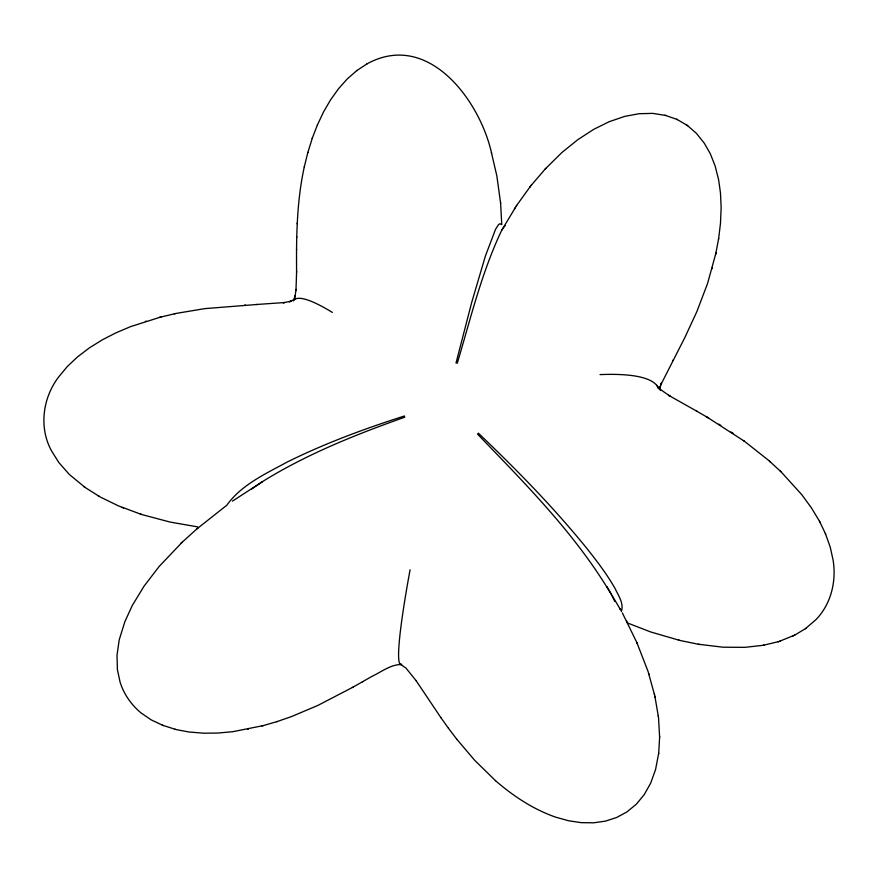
<?xml version="1.0" encoding="UTF-8"?>
<svg xmlns="http://www.w3.org/2000/svg" width="878" height="878" viewBox="0 0 878 878"><rect width="100%" height="100%" fill="white"/><g stroke="black" fill="none" stroke-linecap="round" stroke-linejoin="round"><path stroke-width="1.32" d="M293.274 300.55L295.326 295.677L294.909 297.192L296.095 289.411L295.974 290.574L296.61 271.631L296.599 272.257C296.248 237.038 296.731 201.512 304.282 166.941L304.37 166.546M296.566 249.703L296.577 249.1M296.72 237.323L296.731 236.709M495.488 780.663C513.323 796.148 533.396 809.406 555.807 817.198L568.659 820.765L581.203 822.653L593.66 822.807L605.425 821.128L616.499 817.561L626.925 811.941L636.254 804.259L644.101 794.809L650.664 783.176L655.548 769.622L658.698 753.17M659.63 737.213L658.5 717.337L654.79 695.716L648.129 671.648L636.835 642.498M658.665 753.741L659.663 736.631M297.181 223.714L297.225 223.155M659.499 389.184L659.729 386.539L659.652 387.275M715.603 254.609L718.665 238.52L720.476 223.352L721.145 207.625L720.487 193.083L718.621 179.76L715.131 165.953L710.324 153.782L704.343 143.29L696.408 133.335L687.342 125.444L676.971 119.386L664.931 115.237M715.987 252.842L707.558 283.506L696.814 311.723L684.818 337.613L660.486 385.42M718.5 239.398L718.665 238.52M307.772 152.783L312.305 138.164M712.08 268.745L712.288 267.856M304.282 166.941L307.86 152.388M456.011 363.053L471.771 302.175L485.38 256.091L495.499 229.377L498.66 224.439L500.076 223.703L500.987 224.395M457.229 363.338C470.663 318.538 481.605 272.432 501.821 230.069L516.67 205.408M659.356 389.119L661.507 382.94L660.871 384.575M317.386 124.983L323.598 111.846L330.589 99.818L338.59 88.634L347.304 78.888L356.918 70.492M312.184 138.472L317.496 124.698M621.35 611.56C624.159 603.614 618.408 595.602 615.16 588.666C606.841 574.003 596.535 560.581 586.054 547.433C552.986 506.76 516.198 469.258 478.301 433.117M672.833 360.737L673.338 359.793M226.579 505.541C241.198 484.843 265.474 473.89 287.095 462.091C324.827 443.401 364.436 428.782 404.495 415.974M501.821 230.069L504.312 226.491M514.464 208.821L514.936 208.042M529.708 187.332L531.552 184.929M516.264 205.99L530.191 186.641M545.26 168.949L561.887 152.531L577.834 139.657L593.857 129.285L609.222 121.691L624.686 116.401L639.085 113.712L652.705 113.383L665.798 115.457M531.113 185.445L545.765 168.356M182.207 542.198L159.105 566.519L144.025 586.208L132.216 605.611L124.885 621.646L119.221 639.799L117.015 655.251L117.411 669.651L120.099 682.217C123.908 694.257 131.349 704.913 141.062 712.936L151.279 719.927L163.418 725.612M504.62 226.162L505.212 225.657M196.957 528.841L226.074 505.816M180.89 543.405L198.198 527.711M805.367 628.714L815.761 619.813C831.038 604.305 836.569 581.324 833.101 560.175L830.27 547.213L825.331 533.429M251.13 489.375L262.478 481.638M367.026 63.864L367.114 63.809C427.992 30.412 479.728 100.158 491.537 152.992L491.625 153.376M232.44 501.14L264.256 480.507C308.189 453.52 356.402 434.347 404.846 417.149M356.808 70.569L367.114 63.809M698.361 644.243L723.055 647.207L744.884 647.338L763.147 645.319L778.852 641.555L794.722 635.112M794.129 635.474L805.971 628.341M276.669 721.716L291.551 716.558L317.88 705.418L352.857 687.233M362.351 681.844L371.624 676.565C382.292 671.363 390.37 664.789 401.07 664.47M352.385 687.496L362.779 681.602M295.315 299.036L289.312 301.791L291.441 301.132L283.21 302.767L284.472 302.548L256.069 304.534M792.746 636.089L793.471 635.804M779.62 641.324L780.322 641.05M161.278 316.881L130.712 326.572L115.644 332.981L102.144 339.94L89.523 347.787L77.396 357.006L67.299 366.554L58.76 376.827C42.759 397.668 38.643 427.454 51.528 450.864L58.87 462.585L69.329 474.471L85.144 487.477M263.356 725.59L232.813 731.692L217.898 733.053L203.905 733.196L189.033 732.011L176.105 729.574L162.298 725.173M277.305 721.518L262.039 725.941M145.375 321.425L146.341 321.15M159.379 317.375L176.269 313.391L204.761 308.628L256.925 304.49M174.36 313.808L175.282 313.589M763.147 645.319L763.937 645.132M778.018 641.752L778.852 641.555M247.794 729.234L248.485 729.08M244.677 305.116L245.577 305.072M197.737 526.888L170.069 522.059L141.512 514.464L118.453 505.882L100.114 496.948L84.178 486.851M627.397 622.941L650.785 631.984L679.682 640.391M678.562 640.161L699.579 644.496M174.92 729.256L175.49 729.442M676.543 119.232L677.355 119.606M122.152 507.451L123.513 507.956M140.217 513.992L141.512 514.464M697.231 411.442L668.41 395.21L670.134 396.23L657.929 387.758M706.79 416.94L744.379 441.217L768.634 460.39L780.992 471.738L801.866 494.786L811.404 507.846L819.514 521.28L825.693 534.197M686.947 125.225L687.693 125.741M696.243 410.882L708.798 418.126M718.786 424.162L720.761 425.402M98.182 495.763L99.115 496.355M731.045 432.009L732.987 433.315M400.258 664.196L405.91 668.026L416.15 680.724M743.403 440.547L744.379 441.217M769.479 461.126L770.269 461.85M780.18 470.992L780.992 471.738M495.543 780.707L474.768 760.403L456.538 738.936M477.434 434.006C525.681 484.129 575.705 534.285 611.351 594.516M659.795 389.371L660.816 390.501L656.7 385.332M416.018 680.538L440.965 717.743M448.406 728.191L456.582 738.991M440.888 717.644L448.46 728.268M619.802 608.52L620.691 610.023L606.863 586.548M622.37 612.943L637.439 643.772M611.988 595.745L612.581 596.941M819.514 521.28L819.876 522.037M626.563 620.889L627.133 622.096M613.151 598.116L613.678 599.257M614.172 600.365L614.644 601.441M491.428 152.662L496.838 175.841L500.603 203.169M648.765 673.635L649.018 674.556M654.308 693.872L654.571 694.827M654.977 696.572L655.109 697.362M658.259 715.779L658.401 716.58M500.57 202.423L501.755 224.647M401.795 664.218A217.974 14.959 -76.9 0 1 410.081 569.756M600.047 374.61A217.974 47.577 -16.8 0 1 658.467 388.35M293.208 300.902A217.974 32.618 44.2 0 1 293.779 300.155M294.119 299.826A217.974 32.618 44.2 0 1 332.378 312.436"/></g></svg>
